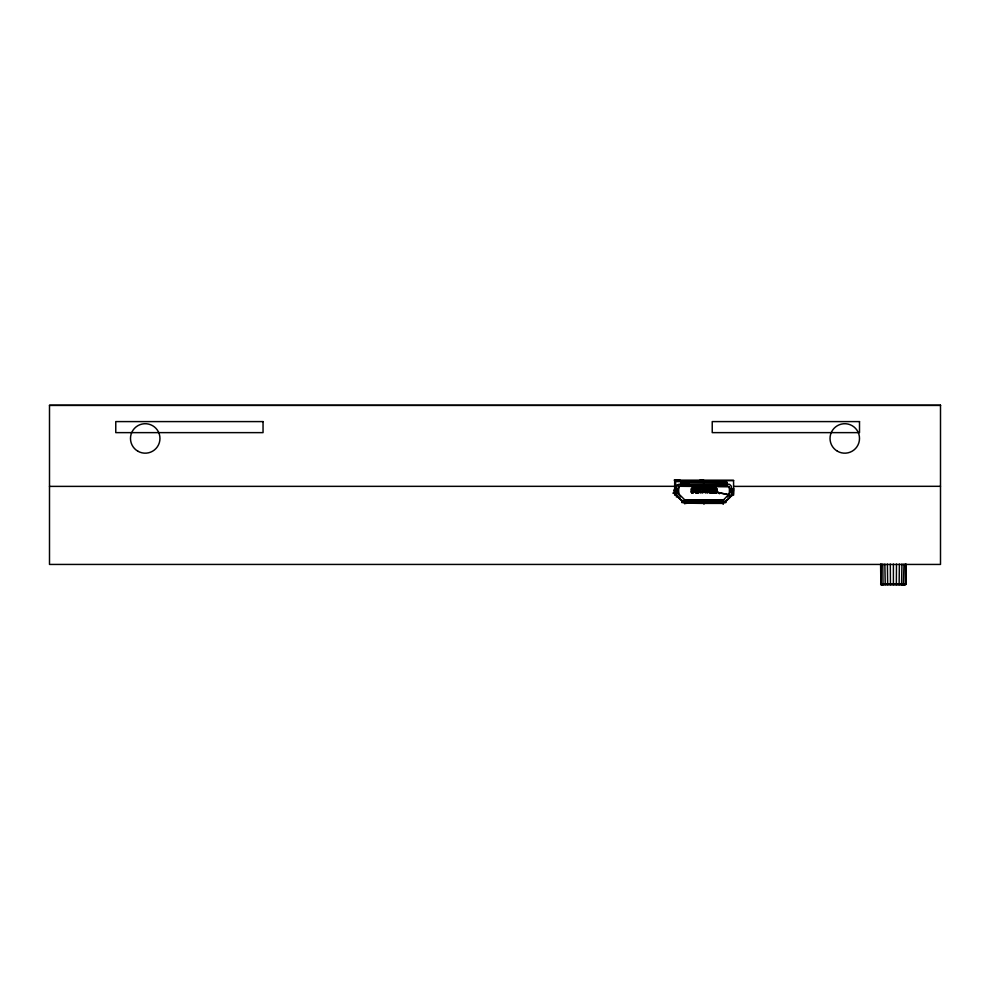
<?xml version="1.0" encoding="UTF-8"?>
<svg xmlns="http://www.w3.org/2000/svg" width="990" height="990" viewBox="0 0 990 990"><rect width="100%" height="100%" fill="white"/><g stroke="black" fill="none" stroke-linecap="round" stroke-linejoin="round"><path stroke-width="1.49" d="M731.647 496.039L731.276 486.115L729.556 484.395L726.858 484.023L726.536 482.006L681.516 482.006L681.207 483.986L678.496 484.395L676.504 486.894L676.418 497.054M703.816 503.848L703.952 502.116L705.499 503.39L721.698 503.39L723.17 501.695L682.481 501.695L685.427 501.856M723.034 503.848L723.047 502.635L723.133 503.576C724.21 500.309 731.35 498.663 731.647 493.725M684.919 503.576C683.843 500.321 676.715 498.651 676.418 493.725M726.71 482.241L726.858 483.293M725.385 482.006L726.264 482.959L682.679 482.699L681.33 483.454L681.343 482.241L681.207 483.293L684.251 483.293M716.661 492.302L715.993 488.293L691.899 488.318L691.899 492.698L692.988 492.711L692.988 490.508L695.933 490.508L695.933 492.711L697.764 492.711L697.764 490.508L700.71 490.508L700.71 492.711L702.554 492.711L702.554 490.508L705.499 490.508L705.499 492.711L707.343 492.711L707.343 490.508L710.288 490.508L710.288 492.711L712.132 492.711L712.132 490.508L715.077 490.508L715.077 492.711L716.735 491.981L715.993 488.293L692.06 488.379C690.302 490.062 692.307 497.203 692.06 488.379L715.993 488.503C717.799 488.54 717.391 493.701 715.077 492.636L716.451 491.981L716.624 488.726L691.379 488.874L716.315 488.367L716.315 492.649M692.06 492.711L691.379 488.874M684.932 502.425L684.882 503.291M704.199 502.71L704.175 503.848L703.927 502.375L705.499 503.39L704.385 502.945M681.207 483.986L681.244 482.514L681.33 483.454M703.915 503.576L703.952 502.116M723.133 503.576L723.17 502.116M726.809 483.664L726.821 482.514M716.327 492.141L716.587 489.035M678.62 494.604L678.657 487.377L679.771 486.276L729.11 486.795M726.536 482.006L726.858 486.239L681.207 486.152L681.244 482.514M904.006 564.127L903.4 584.694L901.568 584.669L901.94 564.127M905.442 564.127L905.38 584.273L906.197 583.952L906.197 564.127M678.62 487.711L678.769 487.068M715.993 492.711C718.134 491.498 713.518 493.503 712.132 492.141L715.077 491.981L712.132 491.981M880.605 564.127L880.877 584.533L904.761 584.694L905.442 583.952M681.207 482.798L681.516 482.006M675.539 488.986L675.39 491.795L674.388 490.842M684.375 482.65L688.582 482.365M684.337 482.947L684.684 482.118M719.309 482.947L719.668 482.118L723.566 482.365M678.657 487.377L679.771 486.276L678.942 486.795M716.315 488.367L691.602 488.454L691.738 492.141L692.988 492.711M716.711 488.874L716.711 492.141L715.993 492.426M896.346 584.669L896.482 564.127M731.684 492.315L732.971 490.842L732.662 489.147L733.664 490.1M727.551 497.042L729.432 493.725L723.591 499.826L684.758 499.863L678.62 493.725M906.122 584.273L880.877 584.533L881.348 564.127M684.882 501.695L686.355 503.39L685.476 503.143L702.479 503.39L703.952 501.695M899.118 584.669L899.39 564.127M691.948 488.516L691.404 491.981M724.742 502.586L733.578 493.75M691.614 491.981L691.985 492.339M733.664 491.993L729.432 492.315M905.293 584.409L906.197 583.952L880.605 583.952M702.479 503.39L703.667 502.883M721.698 503.39L722.886 502.883M692.988 492.352L691.837 492.451M883.266 584.669L880.679 584.273L904.006 583.952M676.368 488.627C673.646 487.34 673.188 493.094 675.848 492.179L675.093 490.842L676.789 492.315L676.789 488.627L674.388 490.1M678.62 492.315L674.388 491.993L675.848 492.179M723.306 502.066L724.024 501.992M723.591 499.826L723.17 503.811M901.754 584.533L905.912 584.533L881.422 584.273M724.853 502.066L722.23 502.165L725.744 502.066M716.711 492.141L728.999 494.765L716.154 492.315L712.132 492.401M705.499 492.055L702.554 492.401M710.288 492.055L707.343 492.401M715.077 492.055L712.132 492.141L715.077 492.228M683.211 501.942L686.157 501.905L681.751 501.881M707.714 491.857L709.917 491.832M683.001 501.695L685.946 501.683M685.946 501.979L683.001 502.165M49.5 405.38L940.5 405.38M674.165 480.125L680.056 480.125M699.942 480.125L703.618 480.125L703.618 483.071M674.673 495.223L674.673 480.422L733.578 480.422L733.578 495.223M674.673 480.496L733.578 480.496M696.255 481.598L675.638 481.598L675.638 493.837M681.207 483.541L684.251 483.541M681.207 485.013L726.858 485.013M675.638 485.286L678.583 485.286M681.207 485.533L726.858 485.533M681.207 485.917L726.858 485.917M49.5 486.387L674.673 486.313M733.578 486.387L940.5 486.313M678.62 488.627C671.876 488.812 677.445 487.501 675.923 492.315M729.432 488.627L733.664 488.949L732.872 488.627M702.554 490.557L705.499 490.731M707.343 490.731L710.288 490.557M712.132 490.731L715.077 490.557M692.988 490.879L695.933 490.879M697.764 490.879L700.71 490.879M702.554 490.879L705.499 490.879M707.343 490.879L710.288 490.879M712.132 490.879L715.077 490.879M733.664 490.842L731.276 492.315L731.276 488.627L732.971 490.1L732.452 488.924M702.554 490.99L705.499 490.99M707.343 490.99L710.288 490.99M712.132 490.99L715.077 490.99M702.554 491.337L705.499 491.337M707.343 491.337L710.288 491.337M712.132 491.337L715.077 491.337M693.346 491.461L695.562 491.461M698.136 491.461L700.351 491.461M702.925 491.461L705.14 491.461M707.714 491.461L709.917 491.436M712.503 491.461L714.706 491.461M702.554 491.758L705.499 491.758M707.343 491.758L710.288 491.758M712.132 491.758L715.077 491.758M692.988 491.981L695.933 491.981M697.764 491.981L700.71 491.981M702.554 491.981L705.499 492.228M707.343 491.981L710.288 492.228M693.346 491.993L695.562 492.117M698.136 491.993L700.351 492.117M702.925 491.993L705.14 492.117M707.714 492.117L709.917 491.993M712.503 491.993L714.706 492.117M693.346 492.278L695.562 492.278M698.136 492.278L700.351 492.278M695.933 492.859L698.878 492.859M709.187 492.859L716.55 492.859M684.882 500.173L723.17 500.173M684.882 500.556L723.17 500.556M684.882 501.076L723.17 501.076M681.974 501.485L686.194 501.485M681.974 502.215L685.946 502.215M681.85 502.586L725.893 502.586M673.324 493.305L676.021 493.305M733.429 488.775L731.684 488.627L733.664 488.949M674.908 492.278L676.368 492.315L675.192 492.315M731.994 492.265L733.157 492.278M683.001 501.757L685.946 501.794M732.278 492.141L733.429 492.166M684.474 499.826L684.882 503.811M901.89 584.273L903.87 584.409M692.988 492.575L691.49 492.438M684.041 501.992L684.758 502.066M880.877 584.533L881.88 584.669M726.499 483.157L725.385 482.699L726.858 484.395L681.207 484.395L682.679 482.006M728.293 486.276L729.395 487.377L729.432 496.188M691.651 492.488L691.329 491.981M685.055 502.71L686.355 503.39M683.632 501.101L682.679 500.47M885.233 584.669L884.85 564.127M717.651 491.882L719.52 493.75M674.673 493.75L683.508 502.586M887.671 584.669L887.411 564.127M716.364 489.035L715.993 488.293M883.018 584.533L882.795 564.127M680.501 497.042L678.732 494.295M728.875 486.56L729.395 487.377M723.69 482.65L723.368 482.118L723.727 482.947M890.455 584.669L890.319 564.127M688.396 482.118L688.755 482.947M703.927 502.375L703.952 503.291L703.952 499.863M893.401 564.127L893.401 584.669M732.377 488.627L732.377 492.315M732.13 488.627L732.13 492.315M731.919 488.627L731.919 492.315M731.771 488.627L731.771 492.315M730.657 488.627L730.657 492.315M730.137 488.627L730.137 492.315M729.754 488.627L729.754 492.315M723.727 486.239L719.309 486.239M722.255 482.118L722.255 482.774M720.782 482.118L720.782 482.774M714.706 490.656L714.706 492.711M712.503 490.656L712.503 492.711M709.917 490.656L709.917 492.711M707.714 490.656L707.714 492.711M705.14 490.656L705.14 492.711M702.925 490.656L702.925 492.711M700.351 492.711L700.351 490.656L698.136 490.656L698.136 492.711M695.562 492.711L695.562 490.656L693.346 490.656L693.346 492.711M688.755 486.239L684.337 486.239M687.283 482.118L687.283 482.774M685.81 482.118L685.81 482.774M678.311 488.627L678.311 492.315M677.927 488.627L677.927 492.315M677.408 488.627L677.408 492.315M676.133 488.627L676.133 492.315M675.205 489.493L675.205 489.493M732.971 490.842L732.711 491.721L732.971 490.842M681.986 482.848L682.679 482.699L681.986 482.848M674.908 488.664L676.059 488.676L674.908 488.664M940.5 405.306L49.5 405.306L49.5 564.436L940.5 564.436L940.5 405.306M263.043 421.591L115.768 421.591L115.768 432.63L263.043 432.63L263.043 421.591M859.506 421.591L712.231 421.591L712.231 432.63L859.506 432.63L859.506 421.591M677.346 493.008L673.039 493.008L677.37 493.02M837.404 451.205A14.726 14.726 0 0 0 859.506 438.446A14.726 14.726 0 0 0 837.404 425.688A14.726 14.726 0 0 0 837.404 451.205M137.858 451.205A14.726 14.726 0 0 0 159.959 438.446A14.726 14.726 0 0 0 137.858 425.688A14.726 14.726 0 0 0 137.858 451.205"/></g></svg>
